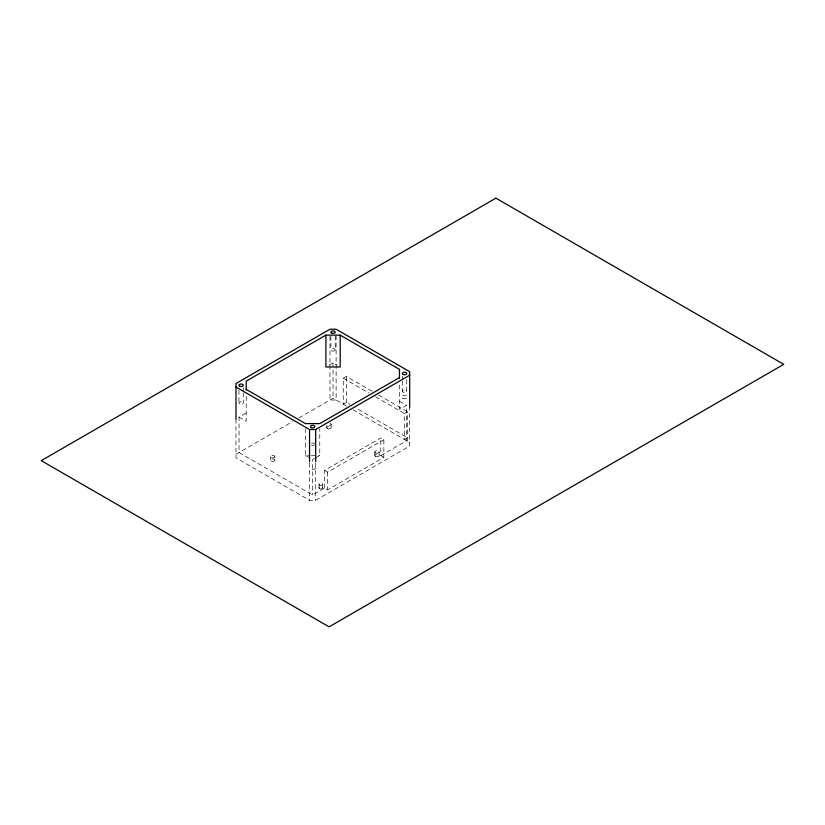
<?xml version="1.0" encoding="UTF-8"?>
<svg xmlns="http://www.w3.org/2000/svg" width="825" height="825" viewBox="0 0 825 825"><rect width="100%" height="100%" fill="white"/><g stroke="black" fill="none" stroke-linecap="round" stroke-linejoin="round"><path stroke-width="0.62" stroke-dasharray="4.12 3.09" d="M324.586 488.07L324.586 470.374L380.789 437.931L383.852 439.704L383.852 457.401L327.659 489.844L324.586 488.07L312.613 494.99L239.044 452.512L239.044 417.12L246.201 412.995M371.972 391.215L346.335 376.417L343.262 378.19L343.262 404.147L346.335 402.373L349.676 404.302M383.852 457.401L380.789 455.627L380.789 437.931M407.632 441.303L407.632 411.809L404.57 413.583L404.57 439.539L407.632 437.766L356.359 408.169M328.958 365.207L333.052 362.845L337.136 365.207M235.981 454.286L292.38 421.719M299.021 417.893L333.052 398.238L346.335 405.91L346.335 376.417M314.655 458.411L312.613 459.597L312.613 494.99M315.676 457.823L319.77 455.462L319.77 428.701M380.789 455.627L406.612 440.715L406.612 405.323L399.465 409.448L399.465 383.357M324.586 470.374L327.659 472.147L383.852 439.704M235.981 419.213L235.981 457.823L309.55 500.301L315.676 500.301L409.685 446.026L409.685 407.736M305.467 428.701L305.467 455.462L310.231 455.462M311.427 455.462L319.77 455.462M399.465 401.187L406.612 405.323M378.654 395.082L407.632 411.809M343.262 378.19L368.899 392.989M375.592 396.846L404.57 413.583M353.017 409.778L409.685 442.489M239.044 417.12L246.201 421.245L246.201 394.494M305.467 455.462L310.571 458.411M406.735 379.789L406.735 391.163A2.166 1.248 0 0 1 403.487 392.246A2.166 1.248 0 0 1 403.487 390.081A2.166 1.248 0 0 1 406.735 391.163M402.404 375.994L402.404 379.789M402.404 381.047L402.404 391.163M379.139 451.801L379.139 455.348M374.828 452.038L374.828 455.586M336.115 335.662L336.115 400.012L329.979 400.012L329.979 335.662M335.218 335.961L335.218 349.872A2.166 1.248 0 0 1 331.97 350.955A2.166 1.248 0 0 1 331.97 348.789A2.166 1.248 0 0 1 335.218 349.872M333.052 362.845L333.052 398.238M331.134 424.194L331.134 427.742M330.887 335.961L330.887 349.872M327.659 472.147L327.659 489.844M326.793 425.38L326.793 427.742M322.596 484.316L322.596 487.853M318.986 484.419L318.986 487.957M315.676 462.969L315.676 500.301M309.55 462.969L309.55 500.301M274.931 456.679A2.166 1.248 0 0 1 271.631 457.71A2.166 1.248 0 0 1 271.734 455.544A2.166 1.248 0 0 1 274.931 456.679L274.931 460.216A2.166 1.248 0 0 1 271.631 461.247A2.166 1.248 0 0 1 271.734 459.082A2.166 1.248 0 0 1 274.931 460.216M270.6 456.607L270.6 460.144M243.262 387.791L243.262 391.586M243.262 392.844L243.262 402.961A2.166 1.248 0 0 1 240.003 404.044A2.166 1.248 0 0 1 240.003 401.878A2.166 1.248 0 0 1 243.262 402.961M238.92 390.318L238.92 402.961M314.49 444.881A2.166 1.248 0 0 1 311.53 445.335M311.53 443.169A2.166 1.248 0 0 1 314.49 443.633M315.48 467.662A2.887 1.671 0 0 1 313.314 469.466A2.887 1.671 0 0 1 309.922 468.466M330.041 423.112A2.166 1.248 0 0 1 330.495 425.081A2.166 1.248 0 0 1 327.082 424.823M402.528 398.238A2.887 1.671 0 0 0 407.364 397.495A2.887 1.671 0 0 0 403.827 395.453A2.887 1.671 0 0 0 402.528 398.238M327.432 428.618A2.166 1.248 0 0 0 331.052 428.062A2.166 1.248 0 0 0 328.402 426.525A2.166 1.248 0 0 0 327.432 428.618M319.574 488.678A1.805 1.042 0 0 0 322.554 488.132A1.805 1.042 0 0 0 320.234 486.915A1.805 1.042 0 0 0 319.574 488.678M375.602 456.431A2.166 1.248 0 0 0 379.118 455.668A2.166 1.248 0 0 0 376.231 454.286A2.166 1.248 0 0 0 375.602 456.431M319.574 485.141A1.805 1.042 0 0 0 322.554 484.584A1.805 1.042 0 0 0 320.234 483.378A1.805 1.042 0 0 0 319.574 485.141M375.602 452.894A2.166 1.248 0 0 0 379.118 452.131A2.166 1.248 0 0 0 376.231 450.749A2.166 1.248 0 0 0 375.602 452.894"/><path stroke-width="1.24" d="M399.465 378.252L399.465 369.332L340.199 335.125L325.896 335.125L246.201 381.14L246.201 390.05M399.465 377.592L319.77 423.607L305.467 423.607L246.201 389.39M235.981 387.038L309.55 429.505L315.676 429.505L409.685 375.231M409.685 407.416L409.685 371.693L336.115 329.227L329.979 329.227L235.981 383.491L235.981 419.213M340.199 335.125L340.199 366.981L325.896 366.981L325.896 335.125M315.676 429.505L315.676 461.68M309.55 429.505L309.55 461.68M495.907 198.165L41.25 460.649L329.093 626.835L783.75 364.351L495.907 198.165M240.003 386.347A2.166 1.248 0 0 0 243.262 385.265A2.166 1.248 0 0 0 240.003 384.182A2.166 1.248 0 0 0 240.003 386.347M311.53 427.639A2.166 1.248 0 0 0 314.779 426.556A2.166 1.248 0 0 0 311.53 425.473A2.166 1.248 0 0 0 311.53 427.639M331.97 333.259A2.166 1.248 0 0 0 335.218 332.176A2.166 1.248 0 0 0 331.97 331.093A2.166 1.248 0 0 0 331.97 333.259M403.487 374.55A2.166 1.248 0 0 0 406.735 373.467A2.166 1.248 0 0 0 403.487 372.384A2.166 1.248 0 0 0 403.487 374.55"/></g></svg>
